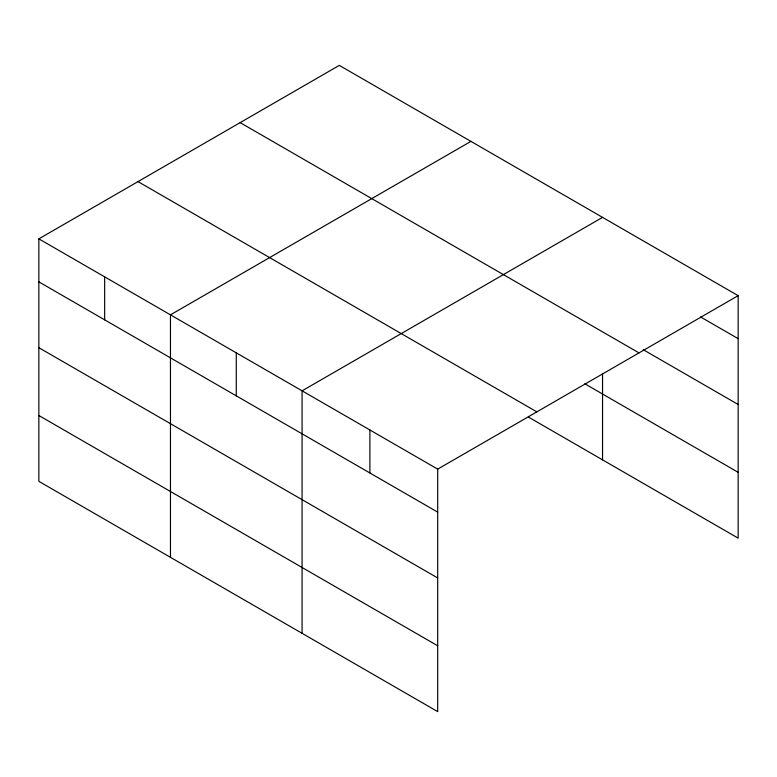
<?xml version="1.0" encoding="UTF-8"?>
<svg xmlns="http://www.w3.org/2000/svg" width="777" height="777" viewBox="0 0 777 777"><rect width="100%" height="100%" fill="white"/><g stroke="black" fill="none" stroke-linecap="round" stroke-linejoin="round"><path stroke-width="1.17" d="M38.85 238.86L437.694 469.123L437.694 711.615L38.85 481.342L38.85 238.86L339.306 65.385L738.15 295.658L738.15 538.14L528.379 417.035M470.93 141.375L170.464 314.84L170.464 557.332M602.544 217.366L302.088 390.831L302.088 633.323M437.694 469.123L738.15 295.658M700.601 316.977L738.15 338.655M643.23 349.689L738.15 404.487M240.161 122.63L638.995 352.904M584.79 383.77L738.15 472.319M138.005 181.614L536.839 411.878M38.85 281.857L437.694 512.13M38.85 347.688L437.694 577.962M38.85 415.51L437.694 645.784M602.544 373.436L602.544 459.848M369.891 429.982L369.891 472.979M236.276 352.836L236.276 395.843M104.662 276.855L104.662 319.852"/></g></svg>
